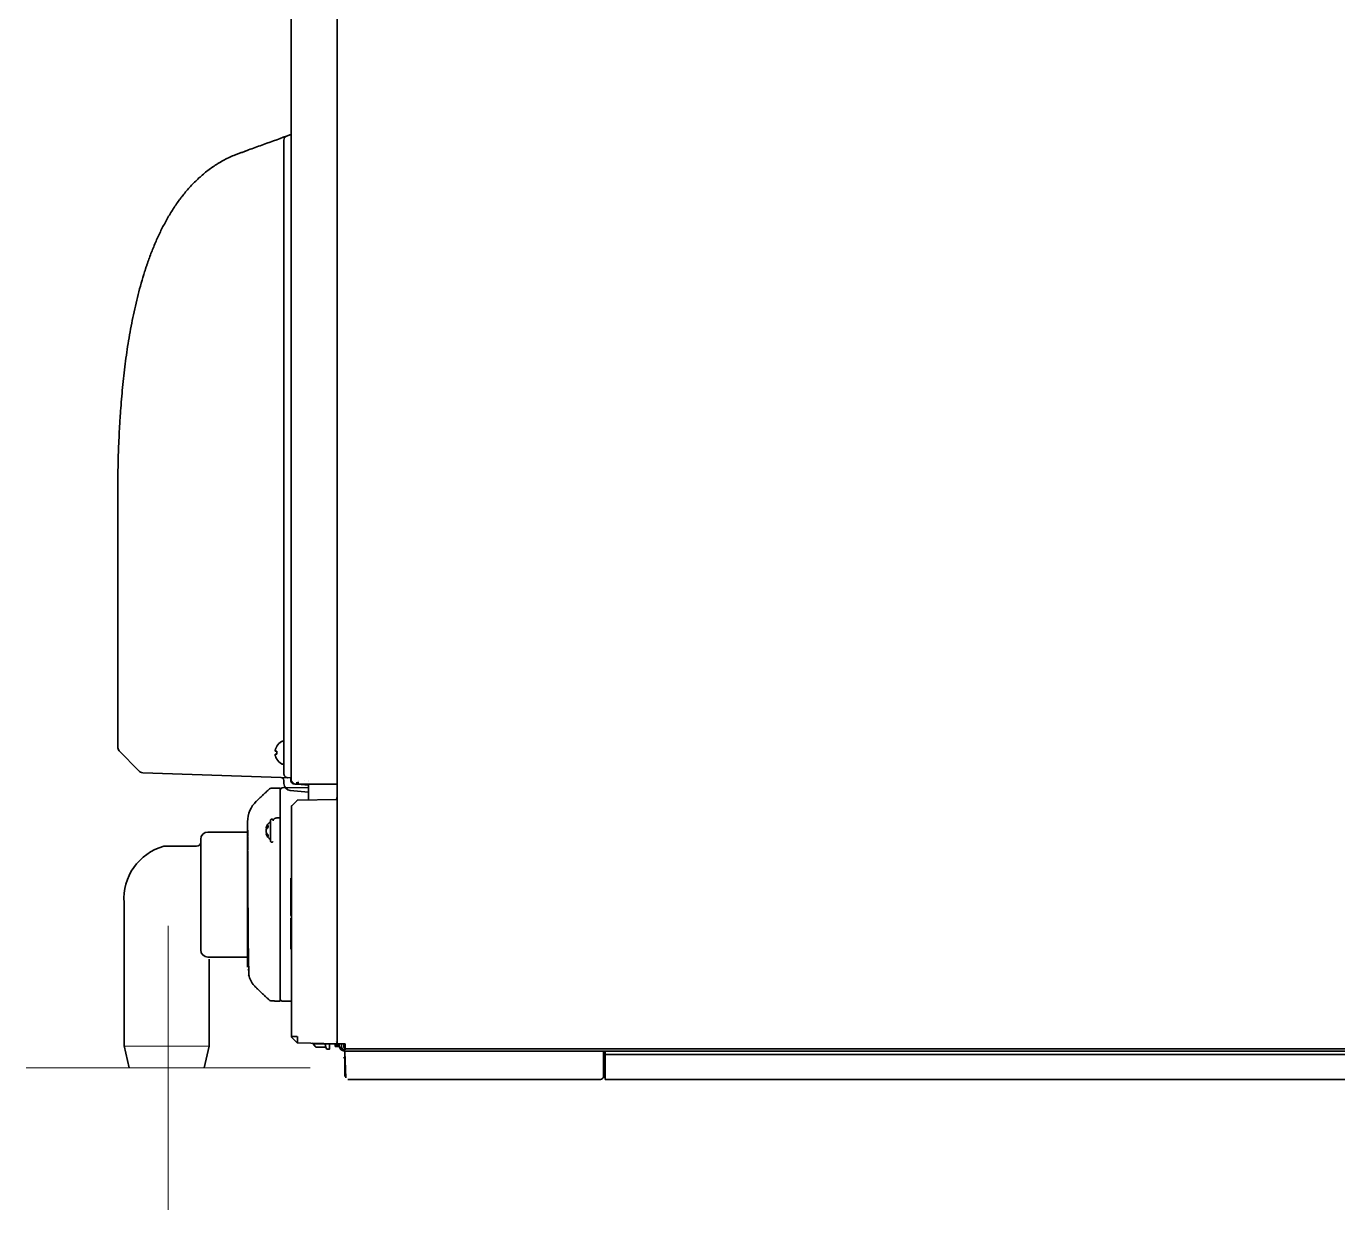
# Model space of a CAD drawing. Extents: x 53 to 4125, y 6244 to 9910.
# Drawn here: x 3201.1 to 3662.9, y 7953.5 to 8370.3 of the extents above; entities that cross this region are included whole.
import ezdxf

# ---------------------------------------------------------------- set-up
doc = ezdxf.new("R2010")
doc.units = 0
doc.header["$LTSCALE"] = 5
doc.layers.get('0').update_dxf_attribs({"linetype": 'CONTINUOUS', "lineweight": 0})
doc.layers.add('1', color=7, linetype='CONTINUOUS', true_color=0xffffff)

msp = doc.modelspace()

# ---------------------------------------------------------------- linework, layer by layer
at = {"color": 6}
for p, q in [((3251.06, 8053.51), (3251.06, 7953.51)), ((3201.06, 8003.51), (3301.06, 8003.51))]:
    msp.add_line(p, q, dxfattribs=at)
for p, q in [((3265.47, 8011.17), (3235.53, 8011.17)), ((3263.73, 8003.5), (3237.27, 8003.5))]:
    msp.add_line(p, q)
at = {"layer": '1', "color": 7, "linetype": 'Continuous', "lineweight": 35}
for p, q in [((3294.3, 8728.23), (3294.3, 8105.85)), ((3310.5, 8727.1), (3310.5, 8012)), ((3294.28, 8332.14), (3292.76, 8331.59)), ((3291.78, 8330.18), (3291.78, 8329.65)), ((3291.78, 8329.65), (3291.78, 8109.6)), ((3233.28, 8204.6), (3233.28, 8117.35)), ((3233.28, 8117.35), (3233.28, 8116.54)), ((3233.84, 8115.15), (3240.71, 8108.03)), ((3289.33, 8116.76), (3289.3, 8116.76)), ((3291.18, 8118.46), (3291.38, 8118.46)), ((3289.3, 8112.16), (3289.33, 8112.16)), ((3291.38, 8110.46), (3291.18, 8110.46)), ((3242.08, 8107.42), (3242.1, 8107.42)), ((3242.1, 8107.42), (3294.28, 8105.6)), ((3291.78, 8109.6), (3291.78, 8107.14)), ((3294.3, 8105.85), (3294.3, 8105.6)), ((3294.3, 8105.83), (3294.3, 8105.85)), ((3300.5, 8102.19), (3291.23, 8102.03)), ((3291.78, 8104.72), (3291.78, 8103.6)), ((3294.28, 8104.52), (3294.28, 8105.6)), ((3294.3, 8105.45), (3294.3, 8105.43)), ((3294.3, 8105.45), (3294.3, 8105.2)), ((3300.48, 8103.06), (3295.19, 8103.52)), ((3296.1, 8103.8), (3296.82, 8103.8)), ((3296.82, 8103.4), (3296.1, 8103.4)), ((3296.82, 8104.2), (3296.82, 8103.4)), ((3296.82, 8103.4), (3308.5, 8103.4)), ((3297.1, 8104.6), (3297.1, 8104.6)), ((3297.1, 8104.2), (3297.1, 8104.2)), ((3299.1, 8104.6), (3299.1, 8104.6)), ((3300.5, 8104.6), (3300.5, 8104.6)), ((3300.5, 8104.2), (3300.5, 8104.2)), ((3300.5, 8103.4), (3300.5, 8097.83)), ((3310.5, 8103.4), (3308.5, 8103.4)), ((3290.5, 8090.94), (3290.5, 8098.57)), ((3294.06, 8101.11), (3300.48, 8100.55)), ((3296.6, 8097.76), (3310.5, 8098)), ((3294.5, 8014.5), (3294.5, 8095.51)), ((3286.02, 8087.96), (3285.5, 8088.01)), ((3286.12, 8088.06), (3285.56, 8088.12)), ((3285.67, 8087.5), (3285.56, 8087.5)), ((3287.1, 8090.85), (3287.1, 8083.15)), ((3287.75, 8091), (3287.35, 8091)), ((3290.5, 8091.5), (3289.47, 8091.49)), ((3262.5, 8045), (3262.5, 8084)), ((3278.99, 8086.5), (3265, 8086.5)), ((3285.52, 8087.09), (3285.5, 8087.09)), ((3285.5, 8087.09), (3285.51, 8087)), ((3285.81, 8086.02), (3285.5, 8085.98)), ((3285.92, 8085.85), (3285.56, 8085.81)), ((3287.35, 8083), (3287.75, 8083)), ((3290.5, 8068.72), (3290.5, 8083.21)), ((3249.5, 8081.5), (3261, 8081.5)), ((3294.2, 8070.25), (3294.5, 8070.25)), ((3290.5, 8027.72), (3290.5, 8068.72)), ((3235.52, 8011.2), (3235.5, 8061.59)), ((3294.16, 8057.16), (3294.5, 8057.16)), ((3294.2, 8056.2), (3294.5, 8056.2)), ((3294.2, 8054.47), (3294.5, 8054.47)), ((3294.2, 8053.68), (3294.5, 8053.68)), ((3294.16, 8049.03), (3294.2, 8049.03)), ((3294.16, 8049.03), (3294.5, 8049.03)), ((3294.2, 8049.35), (3294.5, 8049.35)), ((3294.2, 8045.79), (3294.5, 8045.79)), ((3265, 8042.5), (3278.99, 8042.5)), ((3265.5, 8041.7), (3265.47, 8011.17)), ((3294.2, 8045.25), (3294.5, 8045.25)), ((3282.15, 8031.59), (3282.21, 8031.53)), ((3286.36, 8027.6), (3286.36, 8027.6)), ((3291.23, 8026.97), (3294.5, 8026.92)), ((3237.27, 8003.5), (3235.52, 8011.2)), ((3265.47, 8011.17), (3263.72, 8003.47)), ((3310.5, 8012), (3296.6, 8012.24)), ((3302.2, 8012.02), (3302.2, 8011.73)), ((3302.27, 8011.56), (3303.02, 8010.81)), ((3309.5, 8012), (3302.5, 8012)), ((3302.96, 8010.87), (3303.02, 8010.81)), ((3303.02, 8010.81), (3306.57, 8010.81)), ((3306.58, 8010.81), (3306.55, 8010.87)), ((3307.06, 8010.05), (3307.8, 8010.05)), ((3307.9, 8010.15), (3307.9, 8012)), ((3310.5, 8012), (3309.5, 8012)), ((3310.5, 8012), (3309.5, 8012)), ((3309.9, 8011.4), (3309.9, 8012)), ((3309.9, 8011), (3309.9, 8012)), ((3311.3, 8011.4), (3309.9, 8011.4)), ((3309.9, 8011), (3311.3, 8011)), ((3310.5, 8012), (3312.3, 8012)), ((3312.3, 8012), (3310.5, 8012)), ((3311.3, 8011.2), (3311.3, 8012)), ((3311.3, 8010.8), (3311.3, 8012)), ((3312.1, 8011.2), (3312.1, 8012)), ((3312.1, 8010.8), (3312.1, 8012)), ((3313.4, 8012), (3312.3, 8012)), ((3312.3, 8012), (3313.4, 8012)), ((3312.9, 8011.75), (3312.9, 8012)), ((3312.9, 8010.75), (3312.9, 8011.75)), ((3313.1, 8010.2), (3313.4, 8010.2)), ((3313.4, 8009.8), (3313.1, 8009.8)), ((3313.1, 8009.4), (3949.5, 8009.4)), ((3313.3, 8009.4), (3313.3, 8000.4)), ((3313.61, 7999.97), (3313.3, 8009)), ((3313.4, 8012), (3313.4, 8010.2)), ((3313.4, 8011.6), (3313.4, 8012)), ((3313.4, 8009.8), (3313.4, 8011.6)), ((3954.15, 8010.2), (3313.4, 8010.2)), ((3404.3, 8000.4), (3404.3, 8009.4)), ((3404.9, 8009.4), (3404.9, 8008.2)), ((3313.14, 8007.1), (3313.08, 8007.1)), ((3313.39, 8006.24), (3313.35, 8006.91)), ((3313.38, 8006.65), (3313.38, 8006.6)), ((3404.9, 8008.2), (3404.9, 8007.2)), ((3404.9, 8008.2), (3406.9, 8008.2)), ((3404.9, 8001.6), (3404.9, 8007.2)), ((3859.9, 8008.2), (3406.9, 8008.2)), ((3404.9, 7999.4), (3404.9, 8001.6)), ((3314.3, 7999.4), (3317.3, 7999.4)), ((3317.3, 7999.4), (3400.3, 7999.4)), ((3400.3, 7999.4), (3403.3, 7999.4)), ((3861.9, 7999.4), (3404.9, 7999.4))]:
    msp.add_line(p, q, dxfattribs=at)
for centre, radius, start, end in [((3293.28, 8330.18), 1.5, 110.066, 180), ((3235.28, 8116.54), 2, 180, 224), ((3293.4, 8114.26), 4.8, 120.3012, 148.4163), ((3291.18, 8118.06), 0.4, 90, 120.3012), ((3291.38, 8118.06), 0.4, 0, 90), ((3293.08, 8114.46), 3.78, 172.3959, 179.9965), ((3293.08, 8114.46), 3.78, 180.0035, 187.6041), ((3293.4, 8114.66), 4.8, 211.5814, 239.6988), ((3291.18, 8110.86), 0.4, 239.6988, 270), ((3291.38, 8110.86), 0.4, 270, 0), ((3242.15, 8109.42), 2, 224, 268), ((3291.25, 8101.28), 0.75, 91, 180), ((3290.78, 8104.72), 1, 0, 88), ((3294.28, 8103.6), 2.5, 180, 265), ((3295.28, 8104.52), 1, 180, 265), ((3310.25, 8098.15), 0.25, 0, 90), ((3289.09, 8087), 3.74, 122.3241, 163.6076), ((3287.35, 8090.72), 0.283, 90, 151.9275), ((3287.75, 8090.72), 0.283, 28.0725, 90), ((3261, 8083), 1.5, 270, 0), ((3265, 8084), 2.5, 90, 180), ((3289.09, 8087), 3.74, 196.3924, 237.6759), ((3287.35, 8083.28), 0.283, 208.0725, 270), ((3287.75, 8083.28), 0.283, 270, 331.9275), ((3254.65, 8063), 19.21, 105.5745, 184.2006), ((3265, 8045), 2.5, 180, 270), ((3291.25, 8027.72), 0.75, 180, 269), ((3302.5, 8014), 2, 247.4395, 270), ((3302.45, 8011.73), 0.25, 180, 225), ((3321.05, 8016.5), 15.56, 201.4732, 203.8921), ((3307.06, 8010.3), 0.25, 203.8921, 270), ((3307.8, 8010.15), 0.1, 270, 0), ((3310.25, 8012.65), 0.25, 270, 0), ((3313.1, 8011.2), 1.8, 180, 270), ((3313.1, 8010.8), 1, 180, 270), ((3313.65, 8010.75), 0.75, 180, 250.5277), ((3313.1, 8006.9), 0.2, 94, 177.2492), ((3313.15, 8006.9), 0.2, 3.1709, 94), ((3315.57, 8006.8), 2.2, 179.0738, 184), ((3403.3, 8000.4), 1, 270, 0), ((3405.13, 7999.6), 1, 103.4764, 156.4218)]:
    msp.add_arc(centre, radius, start, end, dxfattribs=at)
for centre, major_axis, ratio, start_param, end_param in [((3289, 8090.13), (-10, 0), 0.999962, 5.475743, 6.283355), ((3289.15, 8087.59), (3.67, -0.36), 0.257668, 2.955348, 3.072213), ((3289.15, 8086.84), (-3.46, -1.27), 0.961631, 5.733637, 5.850503), ((3289.12, 8087.23), (3.71, -0.35), 0.627676, 2.529365, 2.902086), ((3289.12, 8086.78), (-3.71, -0.36), 0.654345, 5.549803, 5.922525), ((3289.12, 8086.81), (-3.7, -0.43), 0.775115, 5.720567, 5.896264), ((3289.15, 8086.74), (-3.6, -0.81), 0.902278, 5.872372, 5.989237), ((3289.15, 8087.16), (3.46, -1.27), 0.961631, 3.574275, 3.691141), ((3289.15, 8086.45), (-3.67, -0.38), 0.420739, 0.050717, 0.167582), ((3289.12, 8087.19), (3.7, -0.43), 0.775115, 3.528514, 3.901235), ((3289.12, 8086.8), (-3.71, -0.41), 0.752737, 0.215025, 0.587746), ((3321.05, 8012.17), (14.73, 0), 0.5, 3.164655, 3.318867)]:
    msp.add_ellipse(centre, major_axis=major_axis, ratio=ratio, start_param=start_param, end_param=end_param, dxfattribs=at)
for points, knots in [([(3292.76, 8331.59), (3289.66, 8330.45), (3285.01, 8328.75), (3280.36, 8327.06), (3278.61, 8326.42), (3278.42, 8326.35), (3278.18, 8326.26), (3278.13, 8326.24), (3278.03, 8326.21), (3277.89, 8326.15), (3277.74, 8326.1), (3277.26, 8325.92), (3276.87, 8325.78), (3276.09, 8325.5), (3275.71, 8325.36), (3274.93, 8325.07), (3274.54, 8324.93), (3274.16, 8324.79)], [0, 0, 0, 0, 0.5, 0.75, 0.75, 0.78125, 0.78125, 0.789063, 0.789063, 0.796875, 0.8125, 0.8125, 0.875, 0.875, 0.9375, 0.9375, 1, 1, 1, 1]), ([(3274.16, 8324.79), (3272.86, 8324.24), (3271.59, 8323.62), (3269.74, 8322.61), (3269.13, 8322.25), (3268.38, 8321.79), (3268.23, 8321.69), (3267.94, 8321.5), (3267.49, 8321.22), (3267.05, 8320.92), (3266.19, 8320.33), (3265.62, 8319.92), (3264.51, 8319.07), (3263.97, 8318.64), (3262.9, 8317.74), (3262.38, 8317.29), (3261.36, 8316.35), (3260.85, 8315.87), (3259.38, 8314.39), (3258.44, 8313.37), (3257.07, 8311.77), (3256.63, 8311.22), (3256.09, 8310.53), (3255.98, 8310.4), (3255.76, 8310.12), (3255.44, 8309.7), (3255.13, 8309.28), (3254.09, 8307.87), (3253.31, 8306.72), (3251.82, 8304.37), (3251.11, 8303.18), (3250.1, 8301.37), (3249.77, 8300.76), (3249.13, 8299.54), (3248.82, 8298.92), (3247.9, 8297.06), (3247.32, 8295.81), (3246.21, 8293.27), (3245.68, 8291.98), (3244.67, 8289.39), (3244.19, 8288.08), (3243.68, 8286.6), (3243.62, 8286.43), (3243.51, 8286.1), (3243.45, 8285.94), (3243.29, 8285.44), (3242.95, 8284.45), (3242.64, 8283.45), (3242.02, 8281.46), (3241.63, 8280.12), (3240.89, 8277.45), (3240.53, 8276.11), (3239.87, 8273.42), (3239.55, 8272.07), (3238.95, 8269.37), (3238.66, 8268.02), (3238.12, 8265.31), (3237.87, 8263.96), (3237.38, 8261.24), (3237.16, 8259.87), (3236.72, 8257.14), (3236.52, 8255.78), (3236.13, 8253.04), (3235.95, 8251.67), (3235.61, 8248.93), (3235.45, 8247.55), (3235, 8243.42), (3234.75, 8240.66), (3234.41, 8236.52), (3234.31, 8235.13), (3234.16, 8233.05), (3234.12, 8232.36), (3234.03, 8230.97), (3233.9, 8228.89), (3233.8, 8226.81), (3233.67, 8224.04), (3233.61, 8222.65), (3233.46, 8218.49), (3233.39, 8215.71), (3233.3, 8210.16), (3233.28, 8207.38), (3233.28, 8204.6)], [0, 0, 0, 0, 0.03125, 0.03125, 0.046875, 0.046875, 0.050781, 0.050781, 0.054688, 0.0625, 0.0625, 0.078125, 0.078125, 0.09375, 0.09375, 0.109375, 0.109375, 0.125, 0.125, 0.15625, 0.15625, 0.171875, 0.171875, 0.175781, 0.175781, 0.179688, 0.1875, 0.1875, 0.21875, 0.21875, 0.25, 0.25, 0.265625, 0.265625, 0.28125, 0.28125, 0.3125, 0.3125, 0.34375, 0.34375, 0.375, 0.375, 0.378906, 0.378906, 0.382813, 0.382813, 0.390625, 0.40625, 0.40625, 0.4375, 0.4375, 0.46875, 0.46875, 0.5, 0.5, 0.53125, 0.53125, 0.5625, 0.5625, 0.59375, 0.59375, 0.625, 0.625, 0.65625, 0.65625, 0.6875, 0.6875, 0.75, 0.75, 0.78125, 0.78125, 0.796875, 0.796875, 0.8125, 0.84375, 0.84375, 0.875, 0.875, 0.9375, 0.9375, 1, 1, 1, 1]), ([(3289.33, 8114.96), (3289.21, 8114.96), (3289.1, 8114.96), (3288.96, 8114.96), (3288.92, 8114.96), (3288.84, 8114.96), (3288.81, 8114.96), (3288.78, 8114.96)], [0, 0, 0, 0, 0.5, 0.5, 0.75, 0.75, 1, 1, 1, 1]), ([(3289.33, 8112.16), (3289.21, 8112.36), (3289.1, 8112.57), (3288.96, 8112.9), (3288.92, 8113.01), (3288.84, 8113.23), (3288.81, 8113.34), (3288.78, 8113.46)], [0, 0, 0, 0, 0.5, 0.5, 0.75, 0.75, 1, 1, 1, 1]), ([(3293.22, 8105.64), (3293.13, 8105.64), (3293.03, 8105.65), (3292.89, 8105.69), (3292.85, 8105.7), (3292.75, 8105.73), (3292.71, 8105.75), (3292.58, 8105.81), (3292.49, 8105.85), (3292.38, 8105.94), (3292.34, 8105.97), (3292.26, 8106.03), (3292.23, 8106.06), (3292.13, 8106.17), (3292.07, 8106.24), (3292, 8106.34), (3291.99, 8106.36), (3291.97, 8106.4), (3291.96, 8106.42), (3291.92, 8106.49), (3291.9, 8106.53), (3291.85, 8106.66), (3291.82, 8106.76), (3291.79, 8106.9), (3291.79, 8106.95), (3291.78, 8107.02), (3291.78, 8107.05), (3291.78, 8107.09), (3291.78, 8107.11), (3291.78, 8107.11), (3291.78, 8107.12), (3291.78, 8107.13), (3291.78, 8107.13), (3291.78, 8107.14)], [0, 0, 0, 0, 0.125, 0.125, 0.1875, 0.1875, 0.25, 0.25, 0.375, 0.375, 0.4375, 0.4375, 0.5, 0.5, 0.625, 0.625, 0.65625, 0.65625, 0.6875, 0.6875, 0.75, 0.75, 0.875, 0.875, 0.9375, 0.9375, 0.96875, 0.984375, 0.988281, 0.988281, 0.992188, 0.992188, 1, 1, 1, 1]), ([(3287.71, 8101.95), (3287.46, 8101.95), (3287.02, 8101.87), (3286.55, 8101.59), (3286.37, 8101.41), (3286.33, 8101.35)], [0, 0, 0, 0, 0.449697, 0.844002, 1, 1, 1, 1]), ([(3290.5, 8091.5), (3290.5, 8094.91), (3290.5, 8100.2), (3290.5, 8102.01), (3290.5, 8102.01)], [0, 0, 0, 0, 0.511643, 1, 1, 1, 1]), ([(3294.3, 8105.05), (3294.32, 8104.83), (3294.38, 8104.61), (3294.58, 8104.21), (3294.71, 8104.03), (3295.04, 8103.73), (3295.23, 8103.61), (3295.65, 8103.44), (3295.87, 8103.4), (3296.1, 8103.4)], [0, 0, 0, 0, 0.25, 0.25, 0.5, 0.5, 0.75, 0.75, 1, 1, 1, 1]), ([(3296.42, 8097.68), (3296.45, 8097.71), (3296.47, 8097.73), (3296.53, 8097.75), (3296.56, 8097.76), (3296.6, 8097.76)], [0, 0, 0, 0, 0.5, 0.5, 1, 1, 1, 1]), ([(3310.49, 8098.4), (3310.47, 8098.4), (3310.46, 8098.4), (3310.42, 8098.4), (3310.4, 8098.4), (3310.37, 8098.4), (3310.34, 8098.4), (3310.3, 8098.4), (3310.28, 8098.4), (3310.26, 8098.4), (3310.25, 8098.4), (3310.25, 8098.4)], [0, 0, 0, 0, 0.196505, 0.196505, 0.397379, 0.397379, 0.598252, 0.799126, 0.899563, 0.899563, 1, 1, 1, 1]), ([(3294.5, 8095.62), (3294.5, 8095.65), (3294.5, 8095.69), (3294.53, 8095.75), (3294.54, 8095.77), (3294.57, 8095.8)], [0, 0, 0, 0, 0.5, 0.5, 1, 1, 1, 1]), ([(3294.5, 8095.51), (3294.5, 8095.51), (3294.5, 8095.52), (3294.5, 8095.53), (3294.5, 8095.53), (3294.5, 8095.54), (3294.5, 8095.54), (3294.5, 8095.55), (3294.5, 8095.56), (3294.5, 8095.57), (3294.5, 8095.57), (3294.5, 8095.58), (3294.5, 8095.58), (3294.5, 8095.59), (3294.5, 8095.59), (3294.5, 8095.6), (3294.5, 8095.6), (3294.5, 8095.6), (3294.5, 8095.61), (3294.5, 8095.61), (3294.5, 8095.61), (3294.5, 8095.61), (3294.5, 8095.62), (3294.5, 8095.62)], [0, 0, 0, 0, 0.125, 0.125, 0.1875, 0.1875, 0.25, 0.25, 0.375, 0.375, 0.5, 0.5, 0.5625, 0.5625, 0.625, 0.625, 0.75, 0.75, 0.8125, 0.8125, 0.875, 0.875, 1, 1, 1, 1]), ([(3294.5, 8095.51), (3294.5, 8095.51), (3294.5, 8095.51), (3294.53, 8095.51), (3294.54, 8095.51), (3294.57, 8095.51)], [0, 0, 0, 0, 0.5, 0.5, 1, 1, 1, 1]), ([(3278.99, 8086.17), (3278.99, 8086.57), (3278.99, 8086.94), (3278.99, 8087.63), (3278.99, 8087.94), (3278.99, 8088.51), (3278.99, 8088.76), (3278.99, 8089.01), (3278.99, 8089.04), (3278.99, 8089.1), (3278.99, 8089.12), (3278.99, 8089.2), (3278.99, 8089.25), (3278.99, 8089.39), (3278.99, 8089.48), (3278.99, 8089.72), (3278.99, 8089.84), (3278.99, 8090.03), (3278.99, 8090.09), (3278.99, 8090.12), (3278.99, 8090.13), (3278.99, 8090.13)], [0, 0, 0, 0, 0.158165, 0.158165, 0.316331, 0.316331, 0.474496, 0.474496, 0.494267, 0.494267, 0.514037, 0.514037, 0.553578, 0.553578, 0.632661, 0.632661, 0.790826, 0.790826, 0.948992, 0.948992, 1, 1, 1, 1]), ([(3286.2, 8088.85), (3286.2, 8088.8), (3286.2, 8088.75), (3286.2, 8088.67), (3286.2, 8088.64), (3286.2, 8088.58), (3286.2, 8088.56), (3286.2, 8088.47), (3286.2, 8088.4), (3286.2, 8088.31), (3286.2, 8088.27), (3286.2, 8088.21), (3286.2, 8088.17), (3286.2, 8088.14)], [0, 0, 0, 0, 0.25, 0.25, 0.375, 0.375, 0.5, 0.5, 0.75, 0.75, 0.875, 0.875, 1, 1, 1, 1]), ([(3289.47, 8091.49), (3289.37, 8091.49), (3289.27, 8091.48), (3289.13, 8091.46), (3289.09, 8091.45), (3289.02, 8091.44), (3288.99, 8091.43), (3288.95, 8091.42), (3288.92, 8091.42), (3288.81, 8091.38), (3288.73, 8091.35), (3288.63, 8091.31), (3288.61, 8091.3), (3288.57, 8091.28), (3288.55, 8091.27), (3288.49, 8091.24), (3288.46, 8091.22), (3288.36, 8091.15), (3288.3, 8091.11), (3288.23, 8091.04), (3288.22, 8091.03), (3288.19, 8091), (3288.18, 8090.99), (3288.15, 8090.95), (3288.1, 8090.89), (3288.07, 8090.83), (3288.05, 8090.79), (3288.04, 8090.76), (3288.03, 8090.74), (3288.03, 8090.72), (3288.03, 8090.72), (3288, 8090.65), (3288, 8090.59), (3288, 8090.52)], [0, 0, 0, 0, 0.125, 0.125, 0.1875, 0.1875, 0.21875, 0.21875, 0.25, 0.25, 0.375, 0.375, 0.40625, 0.40625, 0.4375, 0.4375, 0.5, 0.5, 0.625, 0.625, 0.65625, 0.65625, 0.6875, 0.6875, 0.75, 0.8125, 0.8125, 0.84375, 0.859375, 0.859375, 0.875, 0.875, 1, 1, 1, 1]), ([(3290.5, 8026.99), (3290.5, 8026.99), (3290.5, 8027.03), (3290.5, 8029.21), (3290.5, 8037.78), (3290.5, 8050.41), (3290.5, 8065.19), (3290.5, 8079.87), (3290.5, 8088.09), (3290.5, 8091.5)], [0, 0, 0, 0, 0.007528, 0.17294, 0.338352, 0.503764, 0.669176, 0.834588, 1, 1, 1, 1]), ([(3278.99, 8038.89), (3278.99, 8038.89), (3278.99, 8038.95), (3278.99, 8039.23), (3278.99, 8040.01), (3278.99, 8041.21), (3278.99, 8042.86), (3278.99, 8044.98), (3278.99, 8047.51), (3278.99, 8050.27), (3278.99, 8053.13), (3278.99, 8055.99), (3278.99, 8058.87), (3278.99, 8061.86), (3278.99, 8065.06), (3278.99, 8068.45), (3278.99, 8071.88), (3278.99, 8075.23), (3278.99, 8078.43), (3278.99, 8081.4), (3278.99, 8084.03), (3278.99, 8085.5), (3278.99, 8086.17)], [0, 0, 0, 0, 0.009075, 0.061229, 0.113383, 0.165537, 0.217691, 0.269845, 0.321999, 0.374153, 0.426307, 0.478461, 0.530615, 0.582769, 0.634922, 0.687076, 0.73923, 0.791384, 0.843538, 0.895692, 0.947846, 1, 1, 1, 1]), ([(3279.08, 8080.14), (3279.07, 8080.53), (3279.06, 8080.93), (3279.05, 8081.72), (3279.05, 8082.12), (3279.05, 8082.92), (3279.05, 8083.32), (3279.06, 8084.13), (3279.07, 8084.53), (3279.08, 8084.94)], [0, 0, 0, 0, 0.25, 0.25, 0.5, 0.5, 0.75, 0.75, 1, 1, 1, 1]), ([(3286.2, 8085.52), (3286.2, 8085.49), (3286.2, 8085.46), (3286.2, 8085.4), (3286.2, 8085.37), (3286.2, 8085.31), (3286.2, 8085.29), (3286.2, 8085.23), (3286.2, 8085.21), (3286.2, 8085.13), (3286.2, 8085.08), (3286.2, 8085.02), (3286.2, 8085), (3286.2, 8084.96), (3286.2, 8084.94), (3286.2, 8084.92)], [0, 0, 0, 0, 0.125, 0.125, 0.25, 0.25, 0.375, 0.375, 0.5, 0.5, 0.75, 0.75, 0.875, 0.875, 1, 1, 1, 1]), ([(3279.09, 8079.82), (3279.09, 8079.45), (3279.09, 8077.89), (3279.1, 8074.77), (3279.11, 8070.53), (3279.13, 8066.05), (3279.15, 8061.53), (3279.17, 8057.08), (3279.2, 8052.81), (3279.24, 8048.79), (3279.28, 8045.08), (3279.33, 8041.76), (3279.39, 8038.93), (3279.46, 8036.75), (3279.54, 8035.64), (3279.58, 8035.47), (3279.6, 8035.48)], [0, 0, 0, 0, 0.021638, 0.089872, 0.159391, 0.229996, 0.30164, 0.374687, 0.449704, 0.526948, 0.606357, 0.6878, 0.771201, 0.856664, 0.944719, 1, 1, 1, 1]), ([(3294.2, 8057.16), (3294.2, 8057.16), (3294.2, 8057.16), (3294.2, 8057.16), (3294.2, 8059.27), (3294.2, 8062.53), (3294.2, 8064.7), (3294.2, 8067.27), (3294.2, 8070.25)], [0, 0, 0, 0, 0.000013, 0.000013, 0.500007, 0.500007, 0.500007, 1, 1, 1, 1]), ([(3279.35, 8036.24), (3279.55, 8035.54), (3280.07, 8034.22), (3281.07, 8032.66), (3281.86, 8031.9), (3282.17, 8031.65)], [0, 0, 0, 0, 0.391217, 0.78582, 1, 1, 1, 1]), ([(3286.33, 8027.65), (3286.41, 8027.57), (3286.64, 8027.34), (3287.15, 8027.09), (3287.55, 8027.06), (3287.72, 8027.08)], [0, 0, 0, 0, 0.241854, 0.697611, 1, 1, 1, 1]), ([(3294.57, 8014.21), (3294.54, 8014.23), (3294.53, 8014.26), (3294.5, 8014.32), (3294.49, 8014.35), (3294.5, 8014.39)], [0, 0, 0, 0, 0.5, 0.5, 1, 1, 1, 1]), ([(3294.5, 8014.39), (3294.5, 8014.39), (3294.5, 8014.39), (3294.5, 8014.39), (3294.5, 8014.4), (3294.5, 8014.4), (3294.5, 8014.4), (3294.5, 8014.41), (3294.5, 8014.41), (3294.5, 8014.42), (3294.5, 8014.42), (3294.5, 8014.43), (3294.5, 8014.43), (3294.5, 8014.44), (3294.5, 8014.44), (3294.5, 8014.45), (3294.5, 8014.45), (3294.5, 8014.46), (3294.5, 8014.46), (3294.5, 8014.47), (3294.5, 8014.47), (3294.5, 8014.48), (3294.5, 8014.49), (3294.5, 8014.5)], [0, 0, 0, 0, 0.125, 0.125, 0.1875, 0.1875, 0.25, 0.25, 0.375, 0.375, 0.5, 0.5, 0.5625, 0.5625, 0.625, 0.625, 0.75, 0.75, 0.8125, 0.8125, 0.875, 0.875, 1, 1, 1, 1]), ([(3294.57, 8014.5), (3294.56, 8014.49), (3294.56, 8014.49), (3294.55, 8014.49), (3294.54, 8014.49), (3294.53, 8014.49), (3294.52, 8014.49), (3294.5, 8014.49), (3294.5, 8014.49), (3294.5, 8014.5)], [0, 0, 0, 0, 0.125, 0.125, 0.25, 0.25, 0.5, 0.5, 1, 1, 1, 1]), ([(3296.6, 8014.49), (3296.6, 8014.46), (3296.6, 8014.42), (3296.6, 8014.35), (3296.6, 8014.31), (3296.6, 8014.24), (3296.6, 8014.2), (3296.6, 8014.13), (3296.6, 8014.09), (3296.6, 8014.04), (3296.6, 8014.02), (3296.6, 8013.98), (3296.6, 8013.96), (3296.6, 8013.91), (3296.6, 8013.88), (3296.6, 8013.81), (3296.6, 8013.77), (3296.6, 8013.7), (3296.6, 8013.67), (3296.6, 8013.56), (3296.6, 8013.5), (3296.6, 8013.37), (3296.6, 8013.31), (3296.6, 8013.18), (3296.6, 8013.12), (3296.6, 8013.04), (3296.6, 8013.01), (3296.6, 8012.97), (3296.6, 8012.96), (3296.6, 8012.93), (3296.6, 8012.92), (3296.6, 8012.85), (3296.6, 8012.8), (3296.6, 8012.71), (3296.6, 8012.66), (3296.6, 8012.58), (3296.6, 8012.55), (3296.6, 8012.49), (3296.6, 8012.48), (3296.6, 8012.45), (3296.6, 8012.43), (3296.6, 8012.4), (3296.6, 8012.39), (3296.6, 8012.37), (3296.6, 8012.36), (3296.6, 8012.35), (3296.6, 8012.35), (3296.6, 8012.34), (3296.6, 8012.33), (3296.6, 8012.32), (3296.6, 8012.32), (3296.6, 8012.3), (3296.6, 8012.29), (3296.6, 8012.27), (3296.6, 8012.26), (3296.6, 8012.25), (3296.6, 8012.24), (3296.6, 8012.24)], [0, 0, 0, 0, 0.0313, 0.0313, 0.062599, 0.062599, 0.093899, 0.093899, 0.125199, 0.125199, 0.140849, 0.140849, 0.156499, 0.156499, 0.187798, 0.187798, 0.219098, 0.219098, 0.250398, 0.250398, 0.312997, 0.312997, 0.375596, 0.375596, 0.438196, 0.438196, 0.469496, 0.469496, 0.485145, 0.485145, 0.500795, 0.500795, 0.563395, 0.563395, 0.625994, 0.625994, 0.688593, 0.688593, 0.719893, 0.719893, 0.751193, 0.751193, 0.782493, 0.782493, 0.798142, 0.798142, 0.813792, 0.813792, 0.829442, 0.829442, 0.845092, 0.845092, 0.876392, 0.876392, 0.938991, 0.938991, 1, 1, 1, 1]), ([(3296.6, 8012.24), (3296.56, 8012.25), (3296.53, 8012.25), (3296.47, 8012.28), (3296.45, 8012.3), (3296.42, 8012.32)], [0, 0, 0, 0, 0.5, 0.5, 1, 1, 1, 1]), ([(3302.33, 8012.03), (3302.33, 8012.02), (3302.33, 8012.01), (3302.34, 8011.95), (3302.35, 8011.89), (3302.4, 8011.72), (3302.44, 8011.61), (3302.51, 8011.48), (3302.53, 8011.45), (3302.56, 8011.39), (3302.57, 8011.37), (3302.62, 8011.29), (3302.66, 8011.23), (3302.78, 8011.08), (3302.86, 8010.97), (3302.96, 8010.87)], [0, 0, 0, 0, 0.019711, 0.019711, 0.159752, 0.159752, 0.439835, 0.439835, 0.509855, 0.509855, 0.579876, 0.579876, 0.719917, 0.719917, 1, 1, 1, 1])]:
    msp.add_open_spline(points, degree=3, knots=knots, dxfattribs=at)
for points, degree in [([(3288.78, 8114.96), (3288.78, 8114.98), (3288.77, 8115.03), (3288.77, 8115.1), (3288.76, 8115.17), (3288.76, 8115.24), (3288.77, 8115.32), (3288.77, 8115.39), (3288.78, 8115.44), (3288.78, 8115.46)], 3), ([(3288.78, 8115.46), (3288.79, 8115.51), (3288.82, 8115.62), (3288.87, 8115.78), (3288.93, 8115.94), (3288.99, 8116.1), (3289.06, 8116.25), (3289.13, 8116.41), (3289.22, 8116.57), (3289.29, 8116.7), (3289.33, 8116.76)], 3), ([(3288.78, 8113.46), (3288.78, 8113.49), (3288.77, 8113.54), (3288.77, 8113.61), (3288.76, 8113.68), (3288.76, 8113.75), (3288.77, 8113.82), (3288.77, 8113.89), (3288.78, 8113.94), (3288.78, 8113.96)], 3), ([(3288.78, 8113.96), (3288.79, 8113.96), (3288.82, 8113.96), (3288.87, 8113.96), (3288.93, 8113.96), (3288.99, 8113.96), (3289.06, 8113.96), (3289.13, 8113.96), (3289.22, 8113.96), (3289.29, 8113.96), (3289.33, 8113.96)], 3), ([(3286.5, 8101.54), (3284.31, 8099.44), (3282.15, 8097.42)], 2), ([(3290.5, 8102.01), (3287.72, 8101.97)], 1), ([(3294.3, 8105.45), (3294.3, 8105.5), (3294.3, 8105.55), (3294.3, 8105.6)], 3), ([(3294.3, 8105.2), (3294.3, 8105.15), (3294.3, 8105.1), (3294.3, 8105.05)], 3), ([(3282.13, 8097.4), (3282.16, 8097.43), (3282.19, 8097.45), (3282.21, 8097.48)], 3), ([(3294.57, 8095.8), (3296.42, 8097.68)], 1), ([(3279.08, 8087.22), (3279.08, 8085.16)], 1), ([(3294.2, 8054.47), (3294.2, 8055.04), (3294.2, 8055.62), (3294.2, 8056.2)], 3), ([(3294.2, 8053.68), (3294.2, 8053.94), (3294.2, 8054.28), (3294.2, 8054.47)], 3), ([(3294.2, 8049.35), (3294.2, 8050.79), (3294.2, 8052.23), (3294.2, 8053.68)], 3), ([(3294.2, 8049.07), (3294.2, 8048.96), (3294.2, 8049.08), (3294.2, 8049.35)], 3), ([(3294.2, 8045.79), (3294.2, 8046.89), (3294.2, 8047.99), (3294.2, 8049.09)], 3), ([(3294.2, 8045.25), (3294.2, 8045.25), (3294.2, 8045.48), (3294.2, 8045.79)], 3), ([(3279.35, 8038.18), (3279.24, 8037.96), (3279.17, 8037.94)], 2), ([(3282.19, 8031.55), (3284.33, 8029.55), (3286.5, 8027.47)], 2), ([(3287.72, 8027.04), (3290.5, 8026.99)], 1), ([(3294.57, 8014.5), (3296.42, 8014.5)], 1), ([(3296.42, 8012.32), (3294.57, 8014.21)], 1)]:
    msp.add_open_spline(points, degree=degree, dxfattribs=at)
msp.add_rational_spline([(3279.08, 8087.22), (3279.02, 8086.87), (3278.99, 8086.52), (3278.99, 8086.17)], [1.04679199087, 1.05656411931, 1.06786687018, 1.08070024348], degree=3, dxfattribs=at)

doc.saveas('drawing.dxf')
